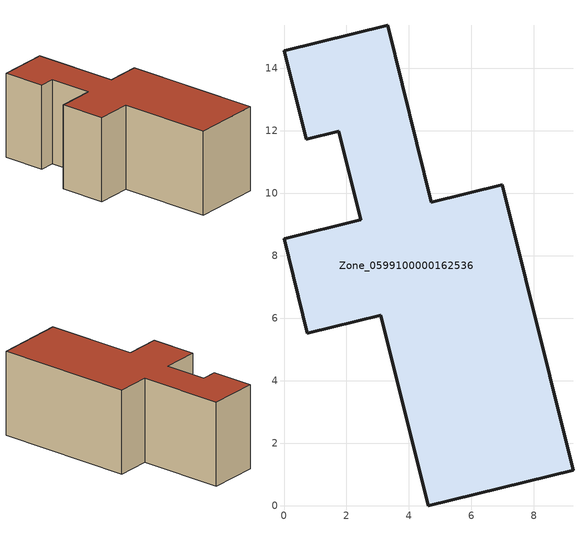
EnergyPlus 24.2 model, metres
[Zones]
Zone_0599100000162536
 floor ground (C_G): 3.32,15.38 4.72,9.72 6.99,10.28 9.25,1.14 4.62,0 3.1,6.1 0.75,5.52 0,8.55 2.46,9.16 1.75,11.99 0.71,11.73 0.01,14.56 z0
 wall outside (C_F): 0.75,5.52 3.1,6.1 4.62,0 9.25,1.14 6.99,10.28 4.72,9.72 3.32,15.38 0.01,14.56 0.71,11.73 1.75,11.99 2.46,9.16 0,8.55 0.75,5.52 z0:5.87
 roof outside (C_R): 4.72,9.72 3.32,15.38 0.01,14.56 0.71,11.73 1.75,11.99 2.46,9.16 0,8.55 0.75,5.52 3.1,6.1 4.62,0 9.25,1.14 6.99,10.28 z5.87
[BUILDING]
Pand.0599100000162536: North Axis=0; Terrain=City; Loads Convergence Tolerance Value=0.04; Temperature Convergence Tolerance Value=0.4; Solar Distribution=FullExterior; Maximum Number of Warmup Days=25; Minimum Number of Warmup Days=1
[Site:Location]
Rotterdam.The.Hague.AP_ZH_NLD Design_Conditions: Latitude=51.96; Longitude=4.45; Time Zone=1; Elevation=-4.5
[SITE:GROUNDTEMPERATURE:BUILDINGSURFACE]
18, 18, 18, 18, 18, 18, 18, 18, 18, 18, 18, 18
[MATERIAL] Thermal Absorptance=0.9; Solar Absorptance=0.7; Visible Absorptance=0.7
Name | Roughness | Thickness | Conductivity | Density | Specific Heat
G.TI.1965-1974 | MediumSmooth | 0.15 | 0.882353 | 540 | 1210
F.TI.1965-1974 | Rough | 0.3 | 0.697674 | 1920 | 840
R.TI.1965-1974 | MediumRough | 0.2 | 0.232558 | 1500 | 1000
[CONSTRUCTION]
C_G: G.TI.1965-1974
C_F: F.TI.1965-1974
C_R: R.TI.1965-1974
[ZONE]
Zone_0599100000162536: Type=1; Multiplier=1; Ceiling Height=Autocalculate; Volume=Autocalculate; Floor Area=autocalculate; Part of Total Floor Area=Yes
[ZONEINFILTRATION:DESIGNFLOWRATE]
Infil_Zone_0599100000162536: Zone or ZoneList or Space or SpaceList=Zone_0599100000162536; Schedule=AlwaysOn; Design Flow Rate Calculation Method=Flow/Area; Flow Rate per Floor Area=0.003; Constant Term Coefficient=1; Temperature Term Coefficient=0; Velocity Term Coefficient=0; Velocity Squared Term Coefficient=0
[HVACTEMPLATE:ZONE:IDEALLOADSAIRSYSTEM]
Zone_0599100000162536: Maximum Heating Supply Air Temperature=50; Minimum Cooling Supply Air Temperature=13; Maximum Heating Supply Air Humidity Ratio=0.0156; Minimum Cooling Supply Air Humidity Ratio=0.0077; Heating Limit=NoLimit; Cooling Limit=NoLimit; Dehumidification Control Type=ConstantSensibleHeatRatio; Cooling Sensible Heat Ratio=0.7; Dehumidification Setpoint=60; Humidification Control Type=None; Humidification Setpoint=30; Outdoor Air Method=None; Outdoor Air Flow Rate per Person=0.00944; Outdoor Air Flow Rate per Zone Floor Area=0; Outdoor Air Flow Rate per Zone=0; Demand Controlled Ventilation Type=None; Outdoor Air Economizer Type=NoEconomizer; Heat Recovery Type=None; Sensible Heat Recovery Effectiveness=0.7; Latent Heat Recovery Effectiveness=0.65
[ZONECONTROL:THERMOSTAT]
ThermostatControl_Zone_0599100000162536: Zone or ZoneList=Zone_0599100000162536; Control Type Schedule=DualSetpointControlType; Control 1=Thermostat_Zone_0599100000162536; Temperature Difference Between Cutout And Setpoint=0
[THERMOSTATSETPOINT:DUALSETPOINT]
Thermostat_Zone_0599100000162536: Heating Setpoint Temperature Schedule=HeatingSetpoint_Zone_0599100000162536; Cooling Setpoint Temperature Schedule=CoolingSetpoint_Zone_0599100000162536
[SCHEDULE:COMPACT]
HeatingSetpoint_Zone_0599100000162536: Through: 12/31, For: AllDays, Until: 24:00, 21
CoolingSetpoint_Zone_0599100000162536: Through: 12/31, For: AllDays, Until: 24:00, 24
DualSetpointControlType: Through: 12/31, For: AllDays, Until: 24:00, 4
AlwaysOn: Through: 12/31, For: AllDays, Until: 24:00, 1
